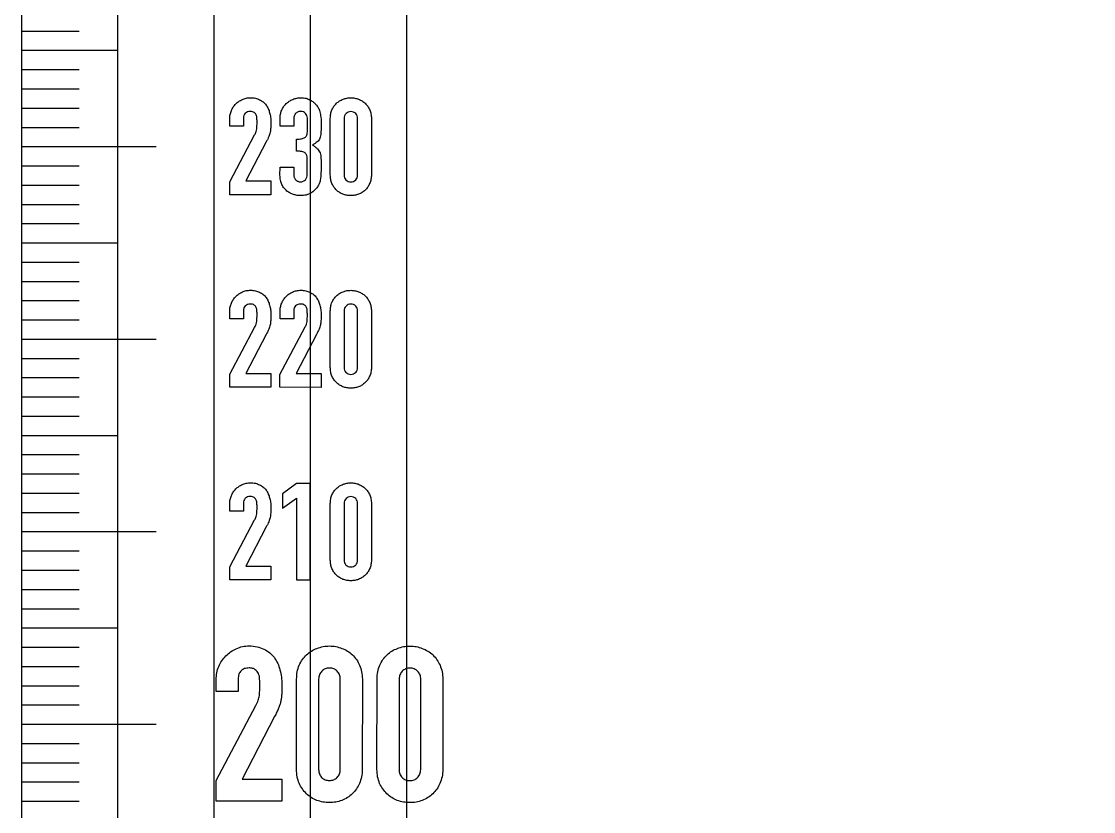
# Model space of a CAD drawing. Header units: millimetres. Extents: x 0 to 736, y 0 to 580.
# Drawn here: x 0 to 55.7, y 195.5 to 236.5 of the extents above; entities that cross this region are included whole.
import ezdxf

# ---------------------------------------------------------------- set-up
doc = ezdxf.new("R2010")
doc.units = ezdxf.units.MM
doc.layers.get('0').update_dxf_attribs({"linetype": 'CONTINUOUS'})

msp = doc.modelspace()

# ---------------------------------------------------------------- linework, layer by layer
for p, q in [((0, 236), (3, 236)), ((0, 235), (5, 235)), ((0, 234), (3, 234)), ((0, 233), (3, 233)), ((0, 232), (3, 232)), ((10.821, 231.059), (10.821, 231.453)), ((11.538, 231.466), (11.537, 231.059)), ((13.433, 231.064), (13.434, 231.479)), ((14.15, 231.471), (14.15, 231.064)), ((14.852, 230.824), (14.852, 231.47)), ((16.044, 228.527), (16.046, 231.462)), ((16.762, 231.462), (16.76, 228.527)), ((17.462, 228.526), (17.465, 231.461)), ((18.181, 231.461), (18.179, 228.525)), ((0, 231), (3, 231)), ((10.819, 228.173), (12.113, 230.609)), ((11.537, 231.059), (10.821, 231.059)), ((14.15, 231.064), (13.433, 231.064)), ((12.716, 230.243), (11.662, 228.215)), ((14.282, 229.757), (14.283, 230.389)), ((0, 230), (7, 230)), ((0, 229), (3, 229)), ((13.431, 228.522), (13.432, 228.929)), ((13.432, 228.929), (14.148, 228.929)), ((14.148, 228.929), (14.148, 228.557)), ((14.85, 228.57), (14.851, 229.286)), ((0, 228), (3, 228)), ((10.818, 227.499), (10.819, 228.173)), ((11.662, 228.215), (12.954, 228.214)), ((12.954, 228.214), (12.953, 227.497)), ((12.953, 227.497), (10.818, 227.499)), ((0, 227), (3, 227)), ((0, 226), (3, 226)), ((0, 225), (5, 225)), ((0, 224), (3, 224)), ((0, 223), (3, 223)), ((0, 222), (3, 222)), ((10.821, 221.059), (10.821, 221.453)), ((11.538, 221.466), (11.537, 221.059)), ((13.433, 221.057), (13.434, 221.451)), ((14.15, 221.464), (14.15, 221.057)), ((16.044, 218.527), (16.046, 221.462)), ((16.762, 221.462), (16.76, 218.527)), ((17.462, 218.526), (17.465, 221.461)), ((18.181, 221.461), (18.179, 218.525)), ((0, 221), (3, 221)), ((10.819, 218.173), (12.113, 220.609)), ((11.537, 221.059), (10.821, 221.059)), ((13.431, 218.171), (14.725, 220.607)), ((14.15, 221.057), (13.433, 221.057)), ((0, 220), (7, 220)), ((12.716, 220.243), (11.662, 218.215)), ((15.329, 220.241), (14.274, 218.212)), ((0, 219), (3, 219)), ((0, 218), (3, 218)), ((10.818, 217.499), (10.819, 218.173)), ((11.662, 218.215), (12.954, 218.214)), ((12.954, 218.214), (12.953, 217.497)), ((13.431, 217.497), (13.431, 218.171)), ((14.274, 218.212), (15.566, 218.211)), ((15.566, 218.211), (15.565, 217.495)), ((12.953, 217.497), (10.818, 217.499)), ((15.565, 217.495), (13.431, 217.497)), ((0, 217), (3, 217)), ((0, 216), (3, 216)), ((0, 215), (5, 215)), ((0, 214), (3, 214)), ((0, 213), (3, 213)), ((0, 212), (3, 212)), ((10.821, 211.059), (10.821, 211.453)), ((11.538, 211.466), (11.537, 211.059)), ((16.044, 208.527), (16.046, 211.462)), ((16.762, 211.462), (16.76, 208.527)), ((17.462, 208.526), (17.465, 211.461)), ((18.181, 211.461), (18.179, 208.525)), ((0, 211), (3, 211)), ((10.819, 208.173), (12.113, 210.609)), ((11.537, 211.059), (10.821, 211.059)), ((0, 210), (7, 210)), ((12.716, 210.243), (11.662, 208.215)), ((0, 209), (3, 209)), ((0, 208), (3, 208)), ((10.818, 207.499), (10.819, 208.173)), ((11.662, 208.215), (12.954, 208.214)), ((12.954, 208.214), (12.953, 207.497)), ((12.953, 207.497), (10.818, 207.499)), ((0, 207), (3, 207)), ((0, 206), (3, 206)), ((0, 205), (5, 205)), ((0, 204), (3, 204)), ((0, 203), (3, 203)), ((10.114, 201.697), (10.114, 202.327)), ((11.26, 202.348), (11.26, 201.696)), ((14.29, 197.649), (14.294, 202.346)), ((15.44, 202.345), (15.436, 197.648)), ((16.56, 197.647), (16.564, 202.344)), ((17.71, 202.343), (17.706, 197.646)), ((18.47, 197.646), (18.474, 202.342)), ((19.62, 202.341), (19.616, 197.645)), ((20.74, 197.644), (20.743, 202.341)), ((21.89, 202.34), (21.886, 197.643)), ((0, 202), (3, 202)), ((11.26, 201.696), (10.114, 201.697)), ((0, 201), (3, 201)), ((10.11, 197.079), (12.181, 200.977)), ((0, 200), (7, 200)), ((13.146, 200.392), (11.458, 197.146)), ((0, 199), (3, 199)), ((0, 198), (3, 198)), ((0, 197), (3, 197)), ((10.109, 196.001), (10.11, 197.079)), ((11.458, 197.146), (13.526, 197.144)), ((13.526, 197.144), (13.525, 195.998)), ((0, 196), (3, 196)), ((13.525, 195.998), (10.109, 196.001))]:
    msp.add_line(p, q)
for points in [[(334.863, 0), (0, 580), (0, 0)], [(326.203, 5), (5, 5), (5, 561.34)], [(317.543, 10), (10, 542.679), (10, 10)], [(308.882, 15), (15, 524.019), (15, 15)], [(300.222, 20), (20, 505.359), (20, 20)], [(14.284, 211.738), (14.28, 207.496), (14.997, 207.496), (15.001, 212.496), (14.284, 212.496), (13.568, 211.97), (13.567, 211.212)]]:
    msp.add_lwpolyline(points, close=True)
for points, knots in [([(11.138, 232.218), (11.188, 232.264), (11.288, 232.359), (11.412, 232.419), (11.475, 232.449)], [0, 0, 0, 0, 0.02029923, 0.04112014, 0.04112014, 0.04112014, 0.04112014]), ([(11.475, 232.449), (11.542, 232.476), (11.678, 232.529), (11.823, 232.537), (11.897, 232.54)], [0, 0, 0, 0, 0.02148536, 0.04337434, 0.04337434, 0.04337434, 0.04337434]), ([(11.897, 232.54), (11.985, 232.537), (12.15, 232.531), (12.303, 232.465), (12.374, 232.435)], [0, 0, 0, 0, 0.02611626, 0.0492751, 0.0492751, 0.0492751, 0.0492751]), ([(12.374, 232.435), (12.439, 232.399), (12.568, 232.327), (12.663, 232.216), (12.711, 232.16)], [0, 0, 0, 0, 0.02201534, 0.04374319, 0.04374319, 0.04374319, 0.04374319]), ([(13.75, 232.23), (13.802, 232.274), (13.907, 232.365), (14.031, 232.424), (14.095, 232.454)], [0, 0, 0, 0, 0.02037196, 0.04126384, 0.04126384, 0.04126384, 0.04126384]), ([(14.095, 232.454), (14.162, 232.479), (14.298, 232.528), (14.443, 232.535), (14.516, 232.538)], [0, 0, 0, 0, 0.02132338, 0.04319473, 0.04319473, 0.04319473, 0.04319473]), ([(14.516, 232.538), (14.607, 232.535), (14.777, 232.528), (14.93, 232.453), (15.001, 232.418)], [0, 0, 0, 0, 0.02702625, 0.05040295, 0.05040295, 0.05040295, 0.05040295]), ([(15.001, 232.418), (15.06, 232.383), (15.168, 232.318), (15.256, 232.227), (15.295, 232.186)], [0, 0, 0, 0, 0.02064555, 0.03765692, 0.03765692, 0.03765692, 0.03765692]), ([(16.131, 231.912), (16.163, 231.975), (16.227, 232.098), (16.323, 232.199), (16.37, 232.249)], [0, 0, 0, 0, 0.02107908, 0.04149266, 0.04149266, 0.04149266, 0.04149266]), ([(16.37, 232.249), (16.421, 232.293), (16.522, 232.38), (16.646, 232.433), (16.707, 232.459)], [0, 0, 0, 0, 0.02001715, 0.03996019, 0.03996019, 0.03996019, 0.03996019]), ([(16.707, 232.459), (16.773, 232.482), (16.905, 232.527), (17.045, 232.533), (17.114, 232.536)], [0, 0, 0, 0, 0.02083571, 0.04164184, 0.04164184, 0.04164184, 0.04164184]), ([(17.114, 232.536), (17.183, 232.533), (17.321, 232.527), (17.45, 232.481), (17.515, 232.459)], [0, 0, 0, 0, 0.0206313, 0.04096164, 0.04096164, 0.04096164, 0.04096164]), ([(17.515, 232.459), (17.578, 232.432), (17.704, 232.38), (17.807, 232.292), (17.859, 232.248)], [0, 0, 0, 0, 0.02041726, 0.04057331, 0.04057331, 0.04057331, 0.04057331]), ([(17.859, 232.248), (17.905, 232.198), (18, 232.097), (18.06, 231.973), (18.09, 231.91)], [0, 0, 0, 0, 0.02029925, 0.04112017, 0.04112017, 0.04112017, 0.04112017]), ([(10.821, 231.453), (10.825, 231.526), (10.831, 231.671), (10.881, 231.807), (10.906, 231.874)], [0, 0, 0, 0, 0.02187136, 0.04319471, 0.04319471, 0.04319471, 0.04319471]), ([(10.906, 231.874), (10.937, 231.937), (10.997, 232.063), (11.091, 232.166), (11.138, 232.218)], [0, 0, 0, 0, 0.02097506, 0.04167795, 0.04167795, 0.04167795, 0.04167795]), ([(11.629, 231.733), (11.603, 231.697), (11.544, 231.618), (11.54, 231.519), (11.538, 231.466)], [0, 0, 0, 0, 0.01315776, 0.02877487, 0.02877487, 0.02877487, 0.02877487]), ([(11.889, 231.824), (11.839, 231.821), (11.743, 231.815), (11.666, 231.759), (11.629, 231.733)], [0, 0, 0, 0, 0.01474929, 0.0280573, 0.0280573, 0.0280573, 0.0280573]), ([(12.093, 231.768), (12.065, 231.784), (12.002, 231.821), (11.929, 231.823), (11.889, 231.824)], [0, 0, 0, 0, 0.00957901, 0.02142518, 0.02142518, 0.02142518, 0.02142518]), ([(12.198, 231.641), (12.185, 231.666), (12.158, 231.715), (12.115, 231.75), (12.093, 231.768)], [0, 0, 0, 0, 0.00828123, 0.01660699, 0.01660699, 0.01660699, 0.01660699]), ([(12.711, 232.16), (12.75, 232.099), (12.83, 231.974), (12.872, 231.832), (12.893, 231.76)], [0, 0, 0, 0, 0.02171086, 0.04419716, 0.04419716, 0.04419716, 0.04419716]), ([(12.893, 231.76), (12.912, 231.683), (12.949, 231.526), (12.954, 231.365), (12.956, 231.282)], [0, 0, 0, 0, 0.02365397, 0.04828335, 0.04828335, 0.04828335, 0.04828335]), ([(13.434, 231.479), (13.437, 231.55), (13.444, 231.693), (13.494, 231.826), (13.518, 231.893)], [0, 0, 0, 0, 0.02134719, 0.04250294, 0.04250294, 0.04250294, 0.04250294]), ([(13.518, 231.893), (13.549, 231.956), (13.609, 232.08), (13.704, 232.18), (13.75, 232.23)], [0, 0, 0, 0, 0.02082092, 0.04112014, 0.04112014, 0.04112014, 0.04112014]), ([(14.227, 231.703), (14.205, 231.665), (14.163, 231.593), (14.154, 231.51), (14.15, 231.471)], [0, 0, 0, 0, 0.01311202, 0.02468579, 0.02468579, 0.02468579, 0.02468579]), ([(14.501, 231.822), (14.444, 231.819), (14.337, 231.813), (14.262, 231.737), (14.227, 231.703)], [0, 0, 0, 0, 0.0165978, 0.03082806, 0.03082806, 0.03082806, 0.03082806]), ([(14.754, 231.723), (14.72, 231.752), (14.646, 231.813), (14.551, 231.819), (14.501, 231.822)], [0, 0, 0, 0, 0.01314721, 0.0277516, 0.0277516, 0.0277516, 0.0277516]), ([(14.852, 231.47), (14.849, 231.519), (14.842, 231.614), (14.783, 231.687), (14.754, 231.723)], [0, 0, 0, 0, 0.0142584, 0.02769779, 0.02769779, 0.02769779, 0.02769779]), ([(15.295, 232.186), (15.318, 232.159), (15.361, 232.105), (15.397, 232.046), (15.415, 232.018)], [0, 0, 0, 0, 0.01064, 0.02067161, 0.02067161, 0.02067161, 0.02067161]), ([(15.415, 232.018), (15.433, 231.987), (15.471, 231.923), (15.494, 231.852), (15.506, 231.814)], [0, 0, 0, 0, 0.01060662, 0.02238105, 0.02238105, 0.02238105, 0.02238105]), ([(15.506, 231.814), (15.524, 231.718), (15.567, 231.491), (15.568, 231.26), (15.568, 231.126)], [0, 0, 0, 0, 0.02917973, 0.06923897, 0.06923897, 0.06923897, 0.06923897]), ([(16.046, 231.462), (16.049, 231.543), (16.055, 231.697), (16.106, 231.842), (16.131, 231.912)], [0, 0, 0, 0, 0.02396916, 0.04596419, 0.04596419, 0.04596419, 0.04596419]), ([(16.861, 231.715), (16.832, 231.679), (16.773, 231.605), (16.766, 231.511), (16.762, 231.462)], [0, 0, 0, 0, 0.01343938, 0.02769777, 0.02769777, 0.02769777, 0.02769777]), ([(17.114, 231.82), (17.065, 231.816), (16.969, 231.808), (16.897, 231.745), (16.861, 231.715)], [0, 0, 0, 0, 0.01428975, 0.0280251, 0.0280251, 0.0280251, 0.0280251]), ([(17.367, 231.714), (17.331, 231.745), (17.258, 231.808), (17.163, 231.816), (17.114, 231.82)], [0, 0, 0, 0, 0.0137354, 0.02802509, 0.02802509, 0.02802509, 0.02802509]), ([(17.465, 231.461), (17.461, 231.51), (17.454, 231.604), (17.395, 231.678), (17.367, 231.714)], [0, 0, 0, 0, 0.01425838, 0.02769777, 0.02769777, 0.02769777, 0.02769777]), ([(18.09, 231.91), (18.117, 231.841), (18.172, 231.696), (18.178, 231.541), (18.181, 231.461)], [0, 0, 0, 0, 0.02215211, 0.04613734, 0.04613734, 0.04613734, 0.04613734]), ([(12.233, 231.458), (12.232, 231.492), (12.23, 231.554), (12.208, 231.613), (12.198, 231.641)], [0, 0, 0, 0, 0.00987058, 0.01869946, 0.01869946, 0.01869946, 0.01869946]), ([(12.225, 230.925), (12.23, 230.977), (12.239, 231.091), (12.239, 231.206), (12.24, 231.269)], [0, 0, 0, 0, 0.01566047, 0.03444887, 0.03444887, 0.03444887, 0.03444887]), ([(12.24, 231.269), (12.239, 231.3), (12.239, 231.363), (12.235, 231.426), (12.233, 231.458)], [0, 0, 0, 0, 0.00930642, 0.01897666, 0.01897666, 0.01897666, 0.01897666]), ([(12.956, 231.282), (12.956, 231.226), (12.955, 231.123), (12.951, 231.02), (12.949, 230.973)], [0, 0, 0, 0, 0.01685484, 0.03090968, 0.03090968, 0.03090968, 0.03090968]), ([(12.113, 230.609), (12.142, 230.665), (12.194, 230.765), (12.216, 230.876), (12.225, 230.925)], [0, 0, 0, 0, 0.01869959, 0.0336883, 0.0336883, 0.0336883, 0.0336883]), ([(12.921, 230.742), (12.912, 230.704), (12.895, 230.627), (12.865, 230.554), (12.85, 230.517)], [0, 0, 0, 0, 0.01158178, 0.0235818, 0.0235818, 0.0235818, 0.0235818]), ([(12.949, 230.973), (12.946, 230.934), (12.94, 230.856), (12.927, 230.78), (12.921, 230.742)], [0, 0, 0, 0, 0.01180969, 0.02335547, 0.02335547, 0.02335547, 0.02335547]), ([(14.725, 230.466), (14.762, 230.507), (14.852, 230.607), (14.852, 230.743), (14.852, 230.824)], [0, 0, 0, 0, 0.01594138, 0.03915606, 0.03915606, 0.03915606, 0.03915606]), ([(15.554, 230.704), (15.551, 230.655), (15.545, 230.564), (15.517, 230.477), (15.505, 230.438)], [0, 0, 0, 0, 0.01483158, 0.02722704, 0.02722704, 0.02722704, 0.02722704]), ([(15.568, 231.126), (15.568, 231.047), (15.567, 230.907), (15.558, 230.766), (15.554, 230.704)], [0, 0, 0, 0, 0.02352792, 0.04216726, 0.04216726, 0.04216726, 0.04216726]), ([(12.85, 230.517), (12.831, 230.475), (12.789, 230.383), (12.742, 230.293), (12.716, 230.243)], [0, 0, 0, 0, 0.01374547, 0.03046905, 0.03046905, 0.03046905, 0.03046905]), ([(14.283, 230.389), (14.375, 230.389), (14.528, 230.388), (14.669, 230.444), (14.725, 230.466)], [0, 0, 0, 0, 0.02728046, 0.04526851, 0.04526851, 0.04526851, 0.04526851]), ([(15.364, 230.248), (15.331, 230.22), (15.255, 230.158), (15.172, 230.108), (15.125, 230.08)], [0, 0, 0, 0, 0.01299634, 0.02926211, 0.02926211, 0.02926211, 0.02926211]), ([(15.125, 230.08), (15.176, 230.047), (15.266, 229.99), (15.343, 229.916), (15.378, 229.883)], [0, 0, 0, 0, 0.01792106, 0.03209272, 0.03209272, 0.03209272, 0.03209272]), ([(15.505, 230.438), (15.486, 230.402), (15.451, 230.33), (15.393, 230.275), (15.364, 230.248)], [0, 0, 0, 0, 0.01195497, 0.02375424, 0.02375424, 0.02375424, 0.02375424]), ([(14.563, 229.743), (14.522, 229.747), (14.429, 229.757), (14.335, 229.757), (14.282, 229.757)], [0, 0, 0, 0, 0.01233435, 0.02813884, 0.02813884, 0.02813884, 0.02813884]), ([(14.739, 229.673), (14.714, 229.69), (14.661, 229.727), (14.597, 229.738), (14.563, 229.743)], [0, 0, 0, 0, 0.00882188, 0.01912633, 0.01912633, 0.01912633, 0.01912633]), ([(14.851, 229.286), (14.851, 229.371), (14.852, 229.513), (14.771, 229.627), (14.739, 229.673)], [0, 0, 0, 0, 0.02456423, 0.0410941, 0.0410941, 0.0410941, 0.0410941]), ([(15.378, 229.883), (15.406, 229.851), (15.462, 229.789), (15.495, 229.711), (15.511, 229.672)], [0, 0, 0, 0, 0.01261239, 0.02509702, 0.02509702, 0.02509702, 0.02509702]), ([(15.511, 229.672), (15.524, 229.626), (15.551, 229.527), (15.557, 229.425), (15.56, 229.37)], [0, 0, 0, 0, 0.01426487, 0.03066841, 0.03066841, 0.03066841, 0.03066841]), ([(15.567, 228.935), (15.566, 228.86), (15.566, 228.724), (15.556, 228.588), (15.552, 228.527)], [0, 0, 0, 0, 0.02247465, 0.04076343, 0.04076343, 0.04076343, 0.04076343]), ([(15.56, 229.37), (15.562, 229.306), (15.566, 229.161), (15.566, 229.016), (15.567, 228.935)], [0, 0, 0, 0, 0.01931896, 0.04354713, 0.04354713, 0.04354713, 0.04354713]), ([(13.529, 228.023), (13.501, 228.098), (13.439, 228.259), (13.434, 228.43), (13.431, 228.522)], [0, 0, 0, 0, 0.0238176, 0.05114045, 0.05114045, 0.05114045, 0.05114045]), ([(14.148, 228.557), (14.151, 228.504), (14.157, 228.402), (14.212, 228.317), (14.239, 228.276)], [0, 0, 0, 0, 0.01561713, 0.02999284, 0.02999284, 0.02999284, 0.02999284]), ([(14.751, 228.275), (14.78, 228.317), (14.841, 228.406), (14.847, 228.513), (14.85, 228.57)], [0, 0, 0, 0, 0.01493826, 0.03162308, 0.03162308, 0.03162308, 0.03162308]), ([(15.552, 228.527), (15.55, 228.478), (15.545, 228.389), (15.53, 228.3), (15.524, 228.261)], [0, 0, 0, 0, 0.01478478, 0.02685139, 0.02685139, 0.02685139, 0.02685139]), ([(16.128, 228.078), (16.103, 228.147), (16.052, 228.293), (16.047, 228.447), (16.044, 228.527)], [0, 0, 0, 0, 0.02199501, 0.04596421, 0.04596421, 0.04596421, 0.04596421]), ([(16.76, 228.527), (16.764, 228.477), (16.771, 228.381), (16.83, 228.304), (16.858, 228.267)], [0, 0, 0, 0, 0.01443138, 0.02831409, 0.02831409, 0.02831409, 0.02831409]), ([(17.364, 228.266), (17.392, 228.304), (17.451, 228.381), (17.459, 228.477), (17.462, 228.526)], [0, 0, 0, 0, 0.01388274, 0.02831408, 0.02831408, 0.02831408, 0.02831408]), ([(18.179, 228.525), (18.175, 228.445), (18.169, 228.29), (18.114, 228.145), (18.087, 228.076)], [0, 0, 0, 0, 0.02398523, 0.04613736, 0.04613736, 0.04613736, 0.04613736]), ([(13.789, 227.693), (13.739, 227.74), (13.635, 227.836), (13.565, 227.96), (13.529, 228.023)], [0, 0, 0, 0, 0.02036063, 0.04222777, 0.04222777, 0.04222777, 0.04222777]), ([(14.239, 228.276), (14.275, 228.245), (14.35, 228.181), (14.448, 228.174), (14.499, 228.17)], [0, 0, 0, 0, 0.0138794, 0.02868705, 0.02868705, 0.02868705, 0.02868705]), ([(14.499, 228.17), (14.549, 228.174), (14.645, 228.181), (14.717, 228.245), (14.751, 228.275)], [0, 0, 0, 0, 0.01463495, 0.02808462, 0.02808462, 0.02808462, 0.02808462]), ([(15.376, 227.91), (15.328, 227.847), (15.23, 227.719), (15.099, 227.627), (15.032, 227.58)], [0, 0, 0, 0, 0.02367027, 0.04793721, 0.04793721, 0.04793721, 0.04793721]), ([(15.468, 228.071), (15.455, 228.044), (15.427, 227.989), (15.394, 227.937), (15.376, 227.91)], [0, 0, 0, 0, 0.00887237, 0.01856809, 0.01856809, 0.01856809, 0.01856809]), ([(15.524, 228.261), (15.517, 228.226), (15.503, 228.161), (15.479, 228.1), (15.468, 228.071)], [0, 0, 0, 0, 0.01064577, 0.01981037, 0.01981037, 0.01981037, 0.01981037]), ([(16.366, 227.74), (16.319, 227.79), (16.224, 227.891), (16.16, 228.015), (16.128, 228.078)], [0, 0, 0, 0, 0.02041353, 0.04149263, 0.04149263, 0.04149263, 0.04149263]), ([(16.858, 228.267), (16.894, 228.238), (16.968, 228.179), (17.062, 228.172), (17.111, 228.168)], [0, 0, 0, 0, 0.01343937, 0.02769775, 0.02769775, 0.02769775, 0.02769775]), ([(17.111, 228.168), (17.16, 228.172), (17.254, 228.179), (17.328, 228.238), (17.364, 228.266)], [0, 0, 0, 0, 0.01425839, 0.02769774, 0.02769774, 0.02769774, 0.02769774]), ([(18.087, 228.076), (18.056, 228.013), (17.996, 227.889), (17.902, 227.789), (17.855, 227.739)], [0, 0, 0, 0, 0.02082092, 0.04112014, 0.04112014, 0.04112014, 0.04112014]), ([(14.133, 227.51), (14.071, 227.532), (13.947, 227.576), (13.842, 227.654), (13.789, 227.693)], [0, 0, 0, 0, 0.01952843, 0.03915135, 0.03915135, 0.03915135, 0.03915135]), ([(14.491, 227.454), (14.433, 227.457), (14.311, 227.462), (14.194, 227.494), (14.133, 227.51)], [0, 0, 0, 0, 0.01743725, 0.03634665, 0.03634665, 0.03634665, 0.03634665]), ([(15.032, 227.58), (14.954, 227.543), (14.783, 227.462), (14.594, 227.457), (14.491, 227.454)], [0, 0, 0, 0, 0.02552664, 0.05606274, 0.05606274, 0.05606274, 0.05606274]), ([(16.703, 227.522), (16.642, 227.551), (16.519, 227.607), (16.417, 227.696), (16.366, 227.74)], [0, 0, 0, 0, 0.02018042, 0.04030582, 0.04030582, 0.04030582, 0.04030582]), ([(17.11, 227.452), (17.041, 227.455), (16.902, 227.461), (16.769, 227.502), (16.703, 227.522)], [0, 0, 0, 0, 0.02079057, 0.04148602, 0.04148602, 0.04148602, 0.04148602]), ([(17.511, 227.522), (17.446, 227.501), (17.316, 227.46), (17.179, 227.455), (17.11, 227.452)], [0, 0, 0, 0, 0.02018659, 0.04080219, 0.04080219, 0.04080219, 0.04080219]), ([(17.855, 227.739), (17.803, 227.695), (17.699, 227.606), (17.574, 227.55), (17.511, 227.522)], [0, 0, 0, 0, 0.02026353, 0.04091276, 0.04091276, 0.04091276, 0.04091276]), ([(10.906, 221.874), (10.937, 221.937), (10.997, 222.063), (11.091, 222.166), (11.138, 222.218)], [0, 0, 0, 0, 0.02097506, 0.04167795, 0.04167795, 0.04167795, 0.04167795]), ([(11.138, 222.218), (11.188, 222.264), (11.288, 222.359), (11.412, 222.419), (11.475, 222.449)], [0, 0, 0, 0, 0.02029923, 0.04112014, 0.04112014, 0.04112014, 0.04112014]), ([(11.475, 222.449), (11.542, 222.476), (11.678, 222.529), (11.823, 222.537), (11.897, 222.54)], [0, 0, 0, 0, 0.02148536, 0.04337434, 0.04337434, 0.04337434, 0.04337434]), ([(11.897, 222.54), (11.985, 222.537), (12.15, 222.531), (12.303, 222.465), (12.374, 222.435)], [0, 0, 0, 0, 0.02611626, 0.0492751, 0.0492751, 0.0492751, 0.0492751]), ([(12.374, 222.435), (12.439, 222.399), (12.568, 222.327), (12.663, 222.216), (12.711, 222.16)], [0, 0, 0, 0, 0.02201534, 0.04374319, 0.04374319, 0.04374319, 0.04374319]), ([(13.75, 222.216), (13.8, 222.262), (13.9, 222.357), (14.025, 222.417), (14.088, 222.447)], [0, 0, 0, 0, 0.02029923, 0.04112014, 0.04112014, 0.04112014, 0.04112014]), ([(14.088, 222.447), (14.155, 222.474), (14.29, 222.527), (14.436, 222.535), (14.509, 222.538)], [0, 0, 0, 0, 0.02148538, 0.04337434, 0.04337434, 0.04337434, 0.04337434]), ([(14.509, 222.538), (14.597, 222.535), (14.763, 222.529), (14.915, 222.463), (14.986, 222.432)], [0, 0, 0, 0, 0.02611626, 0.0492751, 0.0492751, 0.0492751, 0.0492751]), ([(14.986, 222.432), (15.051, 222.397), (15.18, 222.325), (15.276, 222.214), (15.323, 222.158)], [0, 0, 0, 0, 0.02201532, 0.04374319, 0.04374319, 0.04374319, 0.04374319]), ([(16.131, 221.912), (16.163, 221.975), (16.227, 222.098), (16.323, 222.199), (16.37, 222.249)], [0, 0, 0, 0, 0.02107908, 0.04149266, 0.04149266, 0.04149266, 0.04149266]), ([(16.37, 222.249), (16.421, 222.293), (16.522, 222.38), (16.646, 222.433), (16.707, 222.459)], [0, 0, 0, 0, 0.02001715, 0.03996019, 0.03996019, 0.03996019, 0.03996019]), ([(16.707, 222.459), (16.773, 222.482), (16.905, 222.527), (17.045, 222.533), (17.114, 222.536)], [0, 0, 0, 0, 0.02083571, 0.04164184, 0.04164184, 0.04164184, 0.04164184]), ([(17.114, 222.536), (17.183, 222.533), (17.321, 222.527), (17.45, 222.481), (17.515, 222.459)], [0, 0, 0, 0, 0.0206313, 0.04096164, 0.04096164, 0.04096164, 0.04096164]), ([(17.515, 222.459), (17.578, 222.432), (17.704, 222.38), (17.807, 222.292), (17.859, 222.248)], [0, 0, 0, 0, 0.02041726, 0.04057331, 0.04057331, 0.04057331, 0.04057331]), ([(17.859, 222.248), (17.905, 222.198), (18, 222.097), (18.06, 221.973), (18.09, 221.91)], [0, 0, 0, 0, 0.02029925, 0.04112017, 0.04112017, 0.04112017, 0.04112017]), ([(10.821, 221.453), (10.825, 221.526), (10.831, 221.671), (10.881, 221.807), (10.906, 221.874)], [0, 0, 0, 0, 0.02187136, 0.04319471, 0.04319471, 0.04319471, 0.04319471]), ([(11.629, 221.733), (11.603, 221.697), (11.544, 221.618), (11.54, 221.519), (11.538, 221.466)], [0, 0, 0, 0, 0.01315776, 0.02877487, 0.02877487, 0.02877487, 0.02877487]), ([(11.889, 221.824), (11.839, 221.821), (11.743, 221.815), (11.666, 221.759), (11.629, 221.733)], [0, 0, 0, 0, 0.01474929, 0.0280573, 0.0280573, 0.0280573, 0.0280573]), ([(12.093, 221.768), (12.065, 221.784), (12.002, 221.821), (11.929, 221.823), (11.889, 221.824)], [0, 0, 0, 0, 0.00957901, 0.02142518, 0.02142518, 0.02142518, 0.02142518]), ([(12.198, 221.641), (12.185, 221.666), (12.158, 221.715), (12.115, 221.75), (12.093, 221.768)], [0, 0, 0, 0, 0.00828123, 0.01660699, 0.01660699, 0.01660699, 0.01660699]), ([(12.711, 222.16), (12.75, 222.099), (12.83, 221.974), (12.872, 221.832), (12.893, 221.76)], [0, 0, 0, 0, 0.02171086, 0.04419716, 0.04419716, 0.04419716, 0.04419716]), ([(12.893, 221.76), (12.912, 221.683), (12.949, 221.526), (12.954, 221.365), (12.956, 221.282)], [0, 0, 0, 0, 0.02365397, 0.04828335, 0.04828335, 0.04828335, 0.04828335]), ([(13.434, 221.451), (13.437, 221.524), (13.444, 221.669), (13.494, 221.805), (13.518, 221.872)], [0, 0, 0, 0, 0.02187136, 0.04319471, 0.04319471, 0.04319471, 0.04319471]), ([(13.518, 221.872), (13.549, 221.935), (13.61, 222.061), (13.704, 222.164), (13.75, 222.216)], [0, 0, 0, 0, 0.02097506, 0.04167795, 0.04167795, 0.04167795, 0.04167795]), ([(14.242, 221.731), (14.215, 221.695), (14.157, 221.616), (14.152, 221.517), (14.15, 221.464)], [0, 0, 0, 0, 0.01315776, 0.02877487, 0.02877487, 0.02877487, 0.02877487]), ([(14.501, 221.822), (14.451, 221.819), (14.356, 221.813), (14.278, 221.757), (14.242, 221.731)], [0, 0, 0, 0, 0.01474926, 0.02805729, 0.02805729, 0.02805729, 0.02805729]), ([(14.705, 221.766), (14.677, 221.782), (14.614, 221.818), (14.542, 221.821), (14.501, 221.822)], [0, 0, 0, 0, 0.00957901, 0.02142518, 0.02142518, 0.02142518, 0.02142518]), ([(14.81, 221.639), (14.797, 221.664), (14.771, 221.713), (14.727, 221.748), (14.705, 221.766)], [0, 0, 0, 0, 0.00828123, 0.01660699, 0.01660699, 0.01660699, 0.01660699]), ([(15.323, 222.158), (15.363, 222.097), (15.443, 221.972), (15.484, 221.83), (15.506, 221.758)], [0, 0, 0, 0, 0.02171086, 0.04419716, 0.04419716, 0.04419716, 0.04419716]), ([(15.506, 221.758), (15.524, 221.681), (15.561, 221.524), (15.566, 221.363), (15.568, 221.28)], [0, 0, 0, 0, 0.02365398, 0.04828335, 0.04828335, 0.04828335, 0.04828335]), ([(16.046, 221.462), (16.049, 221.543), (16.055, 221.697), (16.106, 221.842), (16.131, 221.912)], [0, 0, 0, 0, 0.02396916, 0.04596419, 0.04596419, 0.04596419, 0.04596419]), ([(16.861, 221.715), (16.832, 221.679), (16.773, 221.605), (16.766, 221.511), (16.762, 221.462)], [0, 0, 0, 0, 0.01343938, 0.02769777, 0.02769777, 0.02769777, 0.02769777]), ([(17.114, 221.82), (17.065, 221.816), (16.969, 221.808), (16.897, 221.745), (16.861, 221.715)], [0, 0, 0, 0, 0.01428975, 0.0280251, 0.0280251, 0.0280251, 0.0280251]), ([(17.367, 221.714), (17.331, 221.745), (17.258, 221.808), (17.163, 221.816), (17.114, 221.82)], [0, 0, 0, 0, 0.0137354, 0.02802509, 0.02802509, 0.02802509, 0.02802509]), ([(17.465, 221.461), (17.461, 221.51), (17.454, 221.604), (17.395, 221.678), (17.367, 221.714)], [0, 0, 0, 0, 0.01425838, 0.02769777, 0.02769777, 0.02769777, 0.02769777]), ([(18.09, 221.91), (18.117, 221.841), (18.172, 221.696), (18.178, 221.541), (18.181, 221.461)], [0, 0, 0, 0, 0.02215211, 0.04613734, 0.04613734, 0.04613734, 0.04613734]), ([(12.233, 221.458), (12.232, 221.492), (12.23, 221.554), (12.208, 221.613), (12.198, 221.641)], [0, 0, 0, 0, 0.00987058, 0.01869946, 0.01869946, 0.01869946, 0.01869946]), ([(12.225, 220.925), (12.23, 220.977), (12.239, 221.091), (12.239, 221.206), (12.24, 221.269)], [0, 0, 0, 0, 0.01566047, 0.03444887, 0.03444887, 0.03444887, 0.03444887]), ([(12.24, 221.269), (12.239, 221.3), (12.239, 221.363), (12.235, 221.426), (12.233, 221.458)], [0, 0, 0, 0, 0.00930642, 0.01897666, 0.01897666, 0.01897666, 0.01897666]), ([(12.956, 221.282), (12.956, 221.226), (12.955, 221.123), (12.951, 221.02), (12.949, 220.973)], [0, 0, 0, 0, 0.01685484, 0.03090968, 0.03090968, 0.03090968, 0.03090968]), ([(14.845, 221.456), (14.844, 221.49), (14.842, 221.552), (14.821, 221.611), (14.81, 221.639)], [0, 0, 0, 0, 0.00987058, 0.01869946, 0.01869946, 0.01869946, 0.01869946]), ([(14.838, 220.923), (14.842, 220.975), (14.851, 221.089), (14.852, 221.204), (14.852, 221.267)], [0, 0, 0, 0, 0.01566047, 0.03444887, 0.03444887, 0.03444887, 0.03444887]), ([(14.852, 221.267), (14.852, 221.298), (14.851, 221.361), (14.847, 221.424), (14.845, 221.456)], [0, 0, 0, 0, 0.00930642, 0.01897666, 0.01897666, 0.01897666, 0.01897666]), ([(15.568, 221.28), (15.568, 221.224), (15.568, 221.121), (15.563, 221.018), (15.561, 220.971)], [0, 0, 0, 0, 0.01685484, 0.03090968, 0.03090968, 0.03090968, 0.03090968]), ([(12.113, 220.609), (12.142, 220.665), (12.194, 220.765), (12.216, 220.876), (12.225, 220.925)], [0, 0, 0, 0, 0.01869959, 0.0336883, 0.0336883, 0.0336883, 0.0336883]), ([(12.921, 220.742), (12.912, 220.704), (12.895, 220.627), (12.865, 220.554), (12.85, 220.517)], [0, 0, 0, 0, 0.01158178, 0.0235818, 0.0235818, 0.0235818, 0.0235818]), ([(12.949, 220.973), (12.946, 220.934), (12.94, 220.856), (12.927, 220.78), (12.921, 220.742)], [0, 0, 0, 0, 0.01180969, 0.02335547, 0.02335547, 0.02335547, 0.02335547]), ([(14.725, 220.607), (14.754, 220.662), (14.806, 220.763), (14.828, 220.873), (14.838, 220.923)], [0, 0, 0, 0, 0.01869959, 0.0336883, 0.0336883, 0.0336883, 0.0336883]), ([(15.533, 220.74), (15.525, 220.702), (15.508, 220.625), (15.478, 220.552), (15.462, 220.515)], [0, 0, 0, 0, 0.0115818, 0.02358179, 0.02358179, 0.02358179, 0.02358179]), ([(15.561, 220.971), (15.558, 220.932), (15.552, 220.854), (15.539, 220.778), (15.533, 220.74)], [0, 0, 0, 0, 0.01180969, 0.02335546, 0.02335546, 0.02335546, 0.02335546]), ([(12.85, 220.517), (12.831, 220.475), (12.789, 220.383), (12.742, 220.293), (12.716, 220.243)], [0, 0, 0, 0, 0.01374547, 0.03046905, 0.03046905, 0.03046905, 0.03046905]), ([(15.462, 220.515), (15.443, 220.473), (15.401, 220.381), (15.355, 220.291), (15.329, 220.241)], [0, 0, 0, 0, 0.01374547, 0.03046905, 0.03046905, 0.03046905, 0.03046905]), ([(16.128, 218.078), (16.103, 218.147), (16.052, 218.293), (16.047, 218.447), (16.044, 218.527)], [0, 0, 0, 0, 0.02199501, 0.04596421, 0.04596421, 0.04596421, 0.04596421]), ([(16.76, 218.527), (16.764, 218.477), (16.771, 218.381), (16.83, 218.304), (16.858, 218.267)], [0, 0, 0, 0, 0.01443138, 0.02831409, 0.02831409, 0.02831409, 0.02831409]), ([(17.364, 218.266), (17.392, 218.304), (17.451, 218.381), (17.459, 218.477), (17.462, 218.526)], [0, 0, 0, 0, 0.01388274, 0.02831408, 0.02831408, 0.02831408, 0.02831408]), ([(18.179, 218.525), (18.175, 218.445), (18.169, 218.29), (18.114, 218.145), (18.087, 218.076)], [0, 0, 0, 0, 0.02398523, 0.04613736, 0.04613736, 0.04613736, 0.04613736]), ([(16.366, 217.74), (16.319, 217.79), (16.224, 217.891), (16.16, 218.015), (16.128, 218.078)], [0, 0, 0, 0, 0.02041353, 0.04149263, 0.04149263, 0.04149263, 0.04149263]), ([(16.858, 218.267), (16.894, 218.238), (16.968, 218.179), (17.062, 218.172), (17.111, 218.168)], [0, 0, 0, 0, 0.01343937, 0.02769775, 0.02769775, 0.02769775, 0.02769775]), ([(17.111, 218.168), (17.16, 218.172), (17.254, 218.179), (17.328, 218.238), (17.364, 218.266)], [0, 0, 0, 0, 0.01425839, 0.02769774, 0.02769774, 0.02769774, 0.02769774]), ([(18.087, 218.076), (18.056, 218.013), (17.996, 217.889), (17.902, 217.789), (17.855, 217.739)], [0, 0, 0, 0, 0.02082092, 0.04112014, 0.04112014, 0.04112014, 0.04112014]), ([(16.703, 217.522), (16.642, 217.551), (16.519, 217.607), (16.417, 217.696), (16.366, 217.74)], [0, 0, 0, 0, 0.02018042, 0.04030582, 0.04030582, 0.04030582, 0.04030582]), ([(17.11, 217.452), (17.041, 217.455), (16.902, 217.461), (16.769, 217.502), (16.703, 217.522)], [0, 0, 0, 0, 0.02079057, 0.04148602, 0.04148602, 0.04148602, 0.04148602]), ([(17.511, 217.522), (17.446, 217.501), (17.316, 217.46), (17.179, 217.455), (17.11, 217.452)], [0, 0, 0, 0, 0.02018659, 0.04080219, 0.04080219, 0.04080219, 0.04080219]), ([(17.855, 217.739), (17.803, 217.695), (17.699, 217.606), (17.574, 217.55), (17.511, 217.522)], [0, 0, 0, 0, 0.02026353, 0.04091276, 0.04091276, 0.04091276, 0.04091276]), ([(10.906, 211.874), (10.937, 211.937), (10.997, 212.063), (11.091, 212.166), (11.138, 212.218)], [0, 0, 0, 0, 0.02097506, 0.04167795, 0.04167795, 0.04167795, 0.04167795]), ([(11.138, 212.218), (11.188, 212.264), (11.288, 212.359), (11.412, 212.419), (11.475, 212.449)], [0, 0, 0, 0, 0.02029923, 0.04112014, 0.04112014, 0.04112014, 0.04112014]), ([(11.475, 212.449), (11.542, 212.476), (11.678, 212.529), (11.823, 212.537), (11.897, 212.54)], [0, 0, 0, 0, 0.02148536, 0.04337434, 0.04337434, 0.04337434, 0.04337434]), ([(11.897, 212.54), (11.985, 212.537), (12.15, 212.531), (12.303, 212.465), (12.374, 212.435)], [0, 0, 0, 0, 0.02611626, 0.0492751, 0.0492751, 0.0492751, 0.0492751]), ([(12.374, 212.435), (12.439, 212.399), (12.568, 212.327), (12.663, 212.216), (12.711, 212.16)], [0, 0, 0, 0, 0.02201534, 0.04374319, 0.04374319, 0.04374319, 0.04374319]), ([(16.131, 211.912), (16.163, 211.975), (16.227, 212.098), (16.323, 212.199), (16.37, 212.249)], [0, 0, 0, 0, 0.02107908, 0.04149266, 0.04149266, 0.04149266, 0.04149266]), ([(16.37, 212.249), (16.421, 212.293), (16.522, 212.38), (16.646, 212.433), (16.707, 212.459)], [0, 0, 0, 0, 0.02001715, 0.03996019, 0.03996019, 0.03996019, 0.03996019]), ([(16.707, 212.459), (16.773, 212.482), (16.905, 212.527), (17.045, 212.533), (17.114, 212.536)], [0, 0, 0, 0, 0.02083571, 0.04164184, 0.04164184, 0.04164184, 0.04164184]), ([(17.114, 212.536), (17.183, 212.533), (17.321, 212.527), (17.45, 212.481), (17.515, 212.459)], [0, 0, 0, 0, 0.0206313, 0.04096164, 0.04096164, 0.04096164, 0.04096164]), ([(17.515, 212.459), (17.578, 212.432), (17.704, 212.38), (17.807, 212.292), (17.859, 212.248)], [0, 0, 0, 0, 0.02041726, 0.04057331, 0.04057331, 0.04057331, 0.04057331]), ([(17.859, 212.248), (17.905, 212.198), (18, 212.097), (18.06, 211.973), (18.09, 211.91)], [0, 0, 0, 0, 0.02029925, 0.04112017, 0.04112017, 0.04112017, 0.04112017]), ([(10.821, 211.453), (10.825, 211.526), (10.831, 211.671), (10.881, 211.807), (10.906, 211.874)], [0, 0, 0, 0, 0.02187136, 0.04319471, 0.04319471, 0.04319471, 0.04319471]), ([(11.629, 211.733), (11.603, 211.697), (11.544, 211.618), (11.54, 211.519), (11.538, 211.466)], [0, 0, 0, 0, 0.01315776, 0.02877487, 0.02877487, 0.02877487, 0.02877487]), ([(11.889, 211.824), (11.839, 211.821), (11.743, 211.815), (11.666, 211.759), (11.629, 211.733)], [0, 0, 0, 0, 0.01474929, 0.0280573, 0.0280573, 0.0280573, 0.0280573]), ([(12.093, 211.768), (12.065, 211.784), (12.002, 211.821), (11.929, 211.823), (11.889, 211.824)], [0, 0, 0, 0, 0.00957901, 0.02142518, 0.02142518, 0.02142518, 0.02142518]), ([(12.198, 211.641), (12.185, 211.666), (12.158, 211.715), (12.115, 211.75), (12.093, 211.768)], [0, 0, 0, 0, 0.00828123, 0.01660699, 0.01660699, 0.01660699, 0.01660699]), ([(12.233, 211.458), (12.232, 211.492), (12.23, 211.554), (12.208, 211.613), (12.198, 211.641)], [0, 0, 0, 0, 0.00987058, 0.01869946, 0.01869946, 0.01869946, 0.01869946]), ([(12.711, 212.16), (12.75, 212.099), (12.83, 211.974), (12.872, 211.832), (12.893, 211.76)], [0, 0, 0, 0, 0.02171086, 0.04419716, 0.04419716, 0.04419716, 0.04419716]), ([(12.893, 211.76), (12.912, 211.683), (12.949, 211.526), (12.954, 211.365), (12.956, 211.282)], [0, 0, 0, 0, 0.02365397, 0.04828335, 0.04828335, 0.04828335, 0.04828335]), ([(16.046, 211.462), (16.049, 211.543), (16.055, 211.697), (16.106, 211.842), (16.131, 211.912)], [0, 0, 0, 0, 0.02396916, 0.04596419, 0.04596419, 0.04596419, 0.04596419]), ([(16.861, 211.715), (16.832, 211.679), (16.773, 211.605), (16.766, 211.511), (16.762, 211.462)], [0, 0, 0, 0, 0.01343938, 0.02769777, 0.02769777, 0.02769777, 0.02769777]), ([(17.114, 211.82), (17.065, 211.816), (16.969, 211.808), (16.897, 211.745), (16.861, 211.715)], [0, 0, 0, 0, 0.01428975, 0.0280251, 0.0280251, 0.0280251, 0.0280251]), ([(17.367, 211.714), (17.331, 211.745), (17.258, 211.808), (17.163, 211.816), (17.114, 211.82)], [0, 0, 0, 0, 0.0137354, 0.02802509, 0.02802509, 0.02802509, 0.02802509]), ([(17.465, 211.461), (17.461, 211.51), (17.454, 211.604), (17.395, 211.678), (17.367, 211.714)], [0, 0, 0, 0, 0.01425838, 0.02769777, 0.02769777, 0.02769777, 0.02769777]), ([(18.09, 211.91), (18.117, 211.841), (18.172, 211.696), (18.178, 211.541), (18.181, 211.461)], [0, 0, 0, 0, 0.02215211, 0.04613734, 0.04613734, 0.04613734, 0.04613734]), ([(12.225, 210.925), (12.23, 210.977), (12.239, 211.091), (12.239, 211.206), (12.24, 211.269)], [0, 0, 0, 0, 0.01566047, 0.03444887, 0.03444887, 0.03444887, 0.03444887]), ([(12.24, 211.269), (12.239, 211.3), (12.239, 211.363), (12.235, 211.426), (12.233, 211.458)], [0, 0, 0, 0, 0.00930642, 0.01897666, 0.01897666, 0.01897666, 0.01897666]), ([(12.956, 211.282), (12.956, 211.226), (12.955, 211.123), (12.951, 211.02), (12.949, 210.973)], [0, 0, 0, 0, 0.01685484, 0.03090968, 0.03090968, 0.03090968, 0.03090968]), ([(12.113, 210.609), (12.142, 210.665), (12.194, 210.765), (12.216, 210.876), (12.225, 210.925)], [0, 0, 0, 0, 0.01869959, 0.0336883, 0.0336883, 0.0336883, 0.0336883]), ([(12.921, 210.742), (12.912, 210.704), (12.895, 210.627), (12.865, 210.554), (12.85, 210.517)], [0, 0, 0, 0, 0.01158178, 0.0235818, 0.0235818, 0.0235818, 0.0235818]), ([(12.949, 210.973), (12.946, 210.934), (12.94, 210.856), (12.927, 210.78), (12.921, 210.742)], [0, 0, 0, 0, 0.01180969, 0.02335547, 0.02335547, 0.02335547, 0.02335547]), ([(12.85, 210.517), (12.831, 210.475), (12.789, 210.383), (12.742, 210.293), (12.716, 210.243)], [0, 0, 0, 0, 0.01374547, 0.03046905, 0.03046905, 0.03046905, 0.03046905]), ([(16.128, 208.078), (16.103, 208.147), (16.052, 208.293), (16.047, 208.447), (16.044, 208.527)], [0, 0, 0, 0, 0.02199501, 0.04596421, 0.04596421, 0.04596421, 0.04596421]), ([(16.76, 208.527), (16.764, 208.477), (16.771, 208.381), (16.83, 208.304), (16.858, 208.267)], [0, 0, 0, 0, 0.01443138, 0.02831409, 0.02831409, 0.02831409, 0.02831409]), ([(17.364, 208.266), (17.392, 208.304), (17.451, 208.381), (17.459, 208.477), (17.462, 208.526)], [0, 0, 0, 0, 0.01388274, 0.02831408, 0.02831408, 0.02831408, 0.02831408]), ([(18.179, 208.525), (18.175, 208.445), (18.169, 208.29), (18.114, 208.145), (18.087, 208.076)], [0, 0, 0, 0, 0.02398523, 0.04613736, 0.04613736, 0.04613736, 0.04613736]), ([(16.366, 207.74), (16.319, 207.79), (16.224, 207.891), (16.16, 208.015), (16.128, 208.078)], [0, 0, 0, 0, 0.02041353, 0.04149263, 0.04149263, 0.04149263, 0.04149263]), ([(16.703, 207.522), (16.642, 207.551), (16.519, 207.607), (16.417, 207.696), (16.366, 207.74)], [0, 0, 0, 0, 0.02018042, 0.04030582, 0.04030582, 0.04030582, 0.04030582]), ([(16.858, 208.267), (16.894, 208.238), (16.968, 208.179), (17.062, 208.172), (17.111, 208.168)], [0, 0, 0, 0, 0.01343937, 0.02769775, 0.02769775, 0.02769775, 0.02769775]), ([(17.111, 208.168), (17.16, 208.172), (17.254, 208.179), (17.328, 208.238), (17.364, 208.266)], [0, 0, 0, 0, 0.01425839, 0.02769774, 0.02769774, 0.02769774, 0.02769774]), ([(17.855, 207.739), (17.803, 207.695), (17.699, 207.606), (17.574, 207.55), (17.511, 207.522)], [0, 0, 0, 0, 0.02026353, 0.04091276, 0.04091276, 0.04091276, 0.04091276]), ([(18.087, 208.076), (18.056, 208.013), (17.996, 207.889), (17.902, 207.789), (17.855, 207.739)], [0, 0, 0, 0, 0.02082092, 0.04112014, 0.04112014, 0.04112014, 0.04112014]), ([(17.11, 207.452), (17.041, 207.455), (16.902, 207.461), (16.769, 207.502), (16.703, 207.522)], [0, 0, 0, 0, 0.02079057, 0.04148602, 0.04148602, 0.04148602, 0.04148602]), ([(17.511, 207.522), (17.446, 207.501), (17.316, 207.46), (17.179, 207.455), (17.11, 207.452)], [0, 0, 0, 0, 0.02018659, 0.04080219, 0.04080219, 0.04080219, 0.04080219]), ([(10.621, 203.551), (10.7, 203.626), (10.861, 203.777), (11.06, 203.873), (11.16, 203.921)], [0, 0, 0, 0, 0.03247877, 0.06579225, 0.06579225, 0.06579225, 0.06579225]), ([(11.16, 203.921), (11.268, 203.964), (11.484, 204.05), (11.717, 204.061), (11.835, 204.067)], [0, 0, 0, 0, 0.03437655, 0.06939891, 0.06939891, 0.06939891, 0.06939891]), ([(11.835, 204.067), (11.975, 204.061), (12.241, 204.051), (12.484, 203.947), (12.599, 203.898)], [0, 0, 0, 0, 0.04178601, 0.07884018, 0.07884018, 0.07884018, 0.07884018]), ([(12.599, 203.898), (12.702, 203.84), (12.908, 203.726), (13.061, 203.548), (13.138, 203.459)], [0, 0, 0, 0, 0.03522454, 0.06998911, 0.06998911, 0.06998911, 0.06998911]), ([(14.812, 203.604), (14.893, 203.674), (15.056, 203.814), (15.253, 203.898), (15.351, 203.94)], [0, 0, 0, 0, 0.03202745, 0.06393636, 0.06393636, 0.06393636, 0.06393636]), ([(15.351, 203.94), (15.457, 203.976), (15.669, 204.048), (15.892, 204.058), (16.003, 204.063)], [0, 0, 0, 0, 0.03333714, 0.06662693, 0.06662693, 0.06662693, 0.06662693]), ([(16.003, 204.063), (16.114, 204.058), (16.333, 204.048), (16.541, 203.975), (16.644, 203.939)], [0, 0, 0, 0, 0.0330101, 0.06553862, 0.06553862, 0.06553862, 0.06553862]), ([(16.644, 203.939), (16.745, 203.897), (16.946, 203.814), (17.112, 203.672), (17.194, 203.602)], [0, 0, 0, 0, 0.03266769, 0.06491734, 0.06491734, 0.06491734, 0.06491734]), ([(18.992, 203.6), (19.073, 203.671), (19.236, 203.81), (19.433, 203.895), (19.531, 203.937)], [0, 0, 0, 0, 0.0320274, 0.06393637, 0.06393637, 0.06393637, 0.06393637]), ([(19.531, 203.937), (19.637, 203.973), (19.848, 204.045), (20.072, 204.055), (20.183, 204.06)], [0, 0, 0, 0, 0.0333372, 0.06662693, 0.06662693, 0.06662693, 0.06662693]), ([(20.183, 204.06), (20.294, 204.055), (20.513, 204.045), (20.72, 203.972), (20.823, 203.936)], [0, 0, 0, 0, 0.0330101, 0.06553868, 0.06553868, 0.06553868, 0.06553868]), ([(20.823, 203.936), (20.925, 203.894), (21.126, 203.811), (21.291, 203.669), (21.374, 203.598)], [0, 0, 0, 0, 0.03266764, 0.06491724, 0.06491724, 0.06491724, 0.06491724]), ([(10.25, 203.001), (10.299, 203.102), (10.396, 203.303), (10.546, 203.469), (10.621, 203.551)], [0, 0, 0, 0, 0.03356005, 0.06668469, 0.06668469, 0.06668469, 0.06668469]), ([(13.138, 203.459), (13.2, 203.361), (13.329, 203.162), (13.395, 202.934), (13.429, 202.818)], [0, 0, 0, 0, 0.03473735, 0.07071542, 0.07071542, 0.07071542, 0.07071542]), ([(14.429, 203.065), (14.481, 203.165), (14.583, 203.363), (14.737, 203.524), (14.812, 203.604)], [0, 0, 0, 0, 0.03372656, 0.06638821, 0.06638821, 0.06638821, 0.06638821]), ([(17.194, 203.602), (17.269, 203.522), (17.42, 203.362), (17.516, 203.163), (17.564, 203.062)], [0, 0, 0, 0, 0.03247873, 0.06579218, 0.06579218, 0.06579218, 0.06579218]), ([(18.609, 203.061), (18.661, 203.162), (18.763, 203.36), (18.916, 203.521), (18.992, 203.6)], [0, 0, 0, 0, 0.03372656, 0.06638821, 0.06638821, 0.06638821, 0.06638821]), ([(21.374, 203.598), (21.448, 203.519), (21.6, 203.358), (21.695, 203.16), (21.744, 203.059)], [0, 0, 0, 0, 0.03247873, 0.06579218, 0.06579218, 0.06579218, 0.06579218]), ([(10.114, 202.327), (10.12, 202.444), (10.13, 202.675), (10.21, 202.893), (10.25, 203.001)], [0, 0, 0, 0, 0.0349942, 0.06911159, 0.06911159, 0.06911159, 0.06911159]), ([(11.407, 202.775), (11.364, 202.717), (11.271, 202.591), (11.264, 202.434), (11.26, 202.348)], [0, 0, 0, 0, 0.02105241, 0.04603977, 0.04603977, 0.04603977, 0.04603977]), ([(11.823, 202.921), (11.742, 202.916), (11.589, 202.907), (11.465, 202.817), (11.407, 202.775)], [0, 0, 0, 0, 0.02359885, 0.04489166, 0.04489166, 0.04489166, 0.04489166]), ([(12.148, 202.831), (12.104, 202.857), (12.003, 202.915), (11.887, 202.919), (11.823, 202.921)], [0, 0, 0, 0, 0.01532639, 0.03428031, 0.03428031, 0.03428031, 0.03428031]), ([(12.317, 202.628), (12.296, 202.668), (12.253, 202.747), (12.183, 202.802), (12.148, 202.831)], [0, 0, 0, 0, 0.01324997, 0.02657119, 0.02657119, 0.02657119, 0.02657119]), ([(13.429, 202.818), (13.459, 202.695), (13.519, 202.444), (13.526, 202.186), (13.53, 202.054)], [0, 0, 0, 0, 0.03784638, 0.0772534, 0.0772534, 0.0772534, 0.0772534]), ([(14.294, 202.346), (14.299, 202.474), (14.308, 202.721), (14.39, 202.953), (14.429, 203.065)], [0, 0, 0, 0, 0.03835068, 0.07354274, 0.07354274, 0.07354274, 0.07354274]), ([(15.598, 202.749), (15.552, 202.692), (15.457, 202.574), (15.446, 202.423), (15.44, 202.345)], [0, 0, 0, 0, 0.02150297, 0.04431639, 0.04431639, 0.04431639, 0.04431639]), ([(16.002, 202.917), (15.924, 202.911), (15.771, 202.898), (15.655, 202.798), (15.598, 202.749)], [0, 0, 0, 0, 0.02286357, 0.04484016, 0.04484016, 0.04484016, 0.04484016]), ([(16.407, 202.749), (16.35, 202.798), (16.234, 202.898), (16.08, 202.911), (16.002, 202.917)], [0, 0, 0, 0, 0.02197664, 0.04484015, 0.04484015, 0.04484015, 0.04484015]), ([(16.564, 202.344), (16.558, 202.422), (16.547, 202.573), (16.453, 202.691), (16.407, 202.749)], [0, 0, 0, 0, 0.02281343, 0.04431639, 0.04431639, 0.04431639, 0.04431639]), ([(17.564, 203.062), (17.607, 202.951), (17.695, 202.72), (17.705, 202.472), (17.71, 202.343)], [0, 0, 0, 0, 0.0354434, 0.07381979, 0.07381979, 0.07381979, 0.07381979]), ([(18.474, 202.342), (18.478, 202.471), (18.487, 202.718), (18.57, 202.95), (18.609, 203.061)], [0, 0, 0, 0, 0.03835068, 0.07354275, 0.07354275, 0.07354275, 0.07354275]), ([(19.777, 202.746), (19.732, 202.689), (19.637, 202.57), (19.626, 202.419), (19.62, 202.341)], [0, 0, 0, 0, 0.02150297, 0.04431639, 0.04431639, 0.04431639, 0.04431639]), ([(20.182, 202.914), (20.104, 202.908), (19.951, 202.895), (19.834, 202.795), (19.777, 202.746)], [0, 0, 0, 0, 0.02286357, 0.0448402, 0.0448402, 0.0448402, 0.0448402]), ([(20.586, 202.745), (20.53, 202.794), (20.413, 202.895), (20.26, 202.908), (20.182, 202.914)], [0, 0, 0, 0, 0.02197659, 0.0448401, 0.0448401, 0.0448401, 0.0448401]), ([(20.743, 202.341), (20.738, 202.418), (20.727, 202.57), (20.632, 202.688), (20.586, 202.745)], [0, 0, 0, 0, 0.02281343, 0.04431646, 0.04431646, 0.04431646, 0.04431646]), ([(21.744, 203.059), (21.787, 202.948), (21.875, 202.716), (21.885, 202.468), (21.89, 202.34)], [0, 0, 0, 0, 0.03544342, 0.0738198, 0.0738198, 0.0738198, 0.0738198]), ([(12.373, 202.336), (12.371, 202.389), (12.368, 202.489), (12.333, 202.584), (12.317, 202.628)], [0, 0, 0, 0, 0.01579291, 0.02991909, 0.02991909, 0.02991909, 0.02991909]), ([(12.384, 202.033), (12.383, 202.082), (12.382, 202.183), (12.376, 202.285), (12.373, 202.336)], [0, 0, 0, 0, 0.01489031, 0.03036271, 0.03036271, 0.03036271, 0.03036271]), ([(12.361, 201.482), (12.367, 201.565), (12.382, 201.749), (12.383, 201.932), (12.384, 202.033)], [0, 0, 0, 0, 0.02505674, 0.05511815, 0.05511815, 0.05511815, 0.05511815]), ([(13.53, 202.054), (13.529, 201.964), (13.529, 201.799), (13.521, 201.635), (13.518, 201.56)], [0, 0, 0, 0, 0.02696777, 0.0494555, 0.0494555, 0.0494555, 0.0494555]), ([(12.181, 200.977), (12.227, 201.066), (12.31, 201.226), (12.345, 201.403), (12.361, 201.482)], [0, 0, 0, 0, 0.02991936, 0.0539013, 0.0539013, 0.0539013, 0.0539013]), ([(13.473, 201.189), (13.459, 201.129), (13.432, 201.006), (13.384, 200.889), (13.36, 200.83)], [0, 0, 0, 0, 0.01853082, 0.03773084, 0.03773084, 0.03773084, 0.03773084]), ([(13.518, 201.56), (13.513, 201.497), (13.504, 201.373), (13.483, 201.25), (13.473, 201.189)], [0, 0, 0, 0, 0.01889551, 0.03736875, 0.03736875, 0.03736875, 0.03736875]), ([(13.36, 200.83), (13.33, 200.763), (13.262, 200.615), (13.187, 200.471), (13.146, 200.392)], [0, 0, 0, 0, 0.02199279, 0.04875054, 0.04875054, 0.04875054, 0.04875054]), ([(14.425, 196.93), (14.385, 197.041), (14.303, 197.274), (14.295, 197.52), (14.29, 197.649)], [0, 0, 0, 0, 0.03519209, 0.07354268, 0.07354268, 0.07354268, 0.07354268]), ([(15.436, 197.648), (15.442, 197.57), (15.454, 197.415), (15.547, 197.293), (15.593, 197.232)], [0, 0, 0, 0, 0.02309011, 0.04530245, 0.04530245, 0.04530245, 0.04530245]), ([(15.593, 197.232), (15.651, 197.186), (15.769, 197.092), (15.92, 197.08), (15.998, 197.075)], [0, 0, 0, 0, 0.02150298, 0.04431639, 0.04431639, 0.04431639, 0.04431639]), ([(15.998, 197.075), (16.075, 197.08), (16.227, 197.091), (16.345, 197.186), (16.402, 197.232)], [0, 0, 0, 0, 0.02281341, 0.04431639, 0.04431639, 0.04431639, 0.04431639]), ([(16.402, 197.232), (16.448, 197.292), (16.542, 197.415), (16.554, 197.569), (16.56, 197.647)], [0, 0, 0, 0, 0.02221232, 0.04530244, 0.04530244, 0.04530244, 0.04530244]), ([(17.706, 197.646), (17.701, 197.518), (17.691, 197.27), (17.602, 197.038), (17.559, 196.927)], [0, 0, 0, 0, 0.03837636, 0.07381973, 0.07381973, 0.07381973, 0.07381973]), ([(18.604, 196.927), (18.565, 197.038), (18.483, 197.27), (18.475, 197.517), (18.47, 197.646)], [0, 0, 0, 0, 0.03519211, 0.07354269, 0.07354269, 0.07354269, 0.07354269]), ([(19.616, 197.645), (19.622, 197.566), (19.634, 197.412), (19.727, 197.289), (19.773, 197.229)], [0, 0, 0, 0, 0.02309011, 0.04530246, 0.04530246, 0.04530246, 0.04530246]), ([(19.773, 197.229), (19.83, 197.183), (19.948, 197.088), (20.1, 197.077), (20.177, 197.071)], [0, 0, 0, 0, 0.02150303, 0.04431644, 0.04431644, 0.04431644, 0.04431644]), ([(20.177, 197.071), (20.255, 197.077), (20.406, 197.088), (20.525, 197.183), (20.582, 197.228)], [0, 0, 0, 0, 0.02281341, 0.04431634, 0.04431634, 0.04431634, 0.04431634]), ([(20.582, 197.228), (20.628, 197.289), (20.722, 197.411), (20.734, 197.565), (20.74, 197.644)], [0, 0, 0, 0, 0.02221239, 0.0453025, 0.0453025, 0.0453025, 0.0453025]), ([(21.886, 197.643), (21.881, 197.514), (21.871, 197.266), (21.782, 197.035), (21.739, 196.924)], [0, 0, 0, 0, 0.03837635, 0.07381974, 0.07381974, 0.07381974, 0.07381974]), ([(14.806, 196.39), (14.731, 196.47), (14.578, 196.631), (14.476, 196.829), (14.425, 196.93)], [0, 0, 0, 0, 0.03266167, 0.06638826, 0.06638826, 0.06638826, 0.06638826]), ([(17.559, 196.927), (17.511, 196.827), (17.414, 196.628), (17.263, 196.468), (17.188, 196.388)], [0, 0, 0, 0, 0.03331348, 0.06579223, 0.06579223, 0.06579223, 0.06579223]), ([(18.986, 196.387), (18.911, 196.466), (18.758, 196.628), (18.656, 196.826), (18.604, 196.927)], [0, 0, 0, 0, 0.03266167, 0.06638826, 0.06638826, 0.06638826, 0.06638826]), ([(21.739, 196.924), (21.69, 196.823), (21.594, 196.625), (21.443, 196.464), (21.368, 196.385)], [0, 0, 0, 0, 0.03331348, 0.06579223, 0.06579223, 0.06579223, 0.06579223]), ([(15.345, 196.041), (15.247, 196.087), (15.051, 196.178), (14.888, 196.319), (14.806, 196.39)], [0, 0, 0, 0, 0.03228868, 0.06448935, 0.06448935, 0.06448935, 0.06448935]), ([(15.997, 195.929), (15.885, 195.933), (15.663, 195.943), (15.451, 196.009), (15.345, 196.041)], [0, 0, 0, 0, 0.0332649, 0.06637762, 0.06637762, 0.06637762, 0.06637762]), ([(17.188, 196.388), (17.106, 196.318), (16.939, 196.175), (16.739, 196.085), (16.637, 196.04)], [0, 0, 0, 0, 0.03242164, 0.06546043, 0.06546043, 0.06546043, 0.06546043]), ([(19.525, 196.038), (19.427, 196.084), (19.231, 196.174), (19.067, 196.316), (18.986, 196.387)], [0, 0, 0, 0, 0.03228873, 0.06448935, 0.06448935, 0.06448935, 0.06448935]), ([(21.368, 196.385), (21.285, 196.314), (21.119, 196.171), (20.918, 196.082), (20.817, 196.037)], [0, 0, 0, 0, 0.03242164, 0.06546032, 0.06546032, 0.06546032, 0.06546032]), ([(16.637, 196.04), (16.534, 196.008), (16.326, 195.942), (16.107, 195.933), (15.997, 195.929)], [0, 0, 0, 0, 0.03229849, 0.06528349, 0.06528349, 0.06528349, 0.06528349]), ([(20.177, 195.925), (20.065, 195.93), (19.843, 195.939), (19.631, 196.005), (19.525, 196.038)], [0, 0, 0, 0, 0.0332649, 0.06637762, 0.06637762, 0.06637762, 0.06637762]), ([(20.817, 196.037), (20.714, 196.004), (20.505, 195.938), (20.287, 195.93), (20.177, 195.925)], [0, 0, 0, 0, 0.03229855, 0.06528354, 0.06528354, 0.06528354, 0.06528354])]:
    msp.add_open_spline(points, degree=3, knots=knots)

doc.saveas('drawing.dxf')
